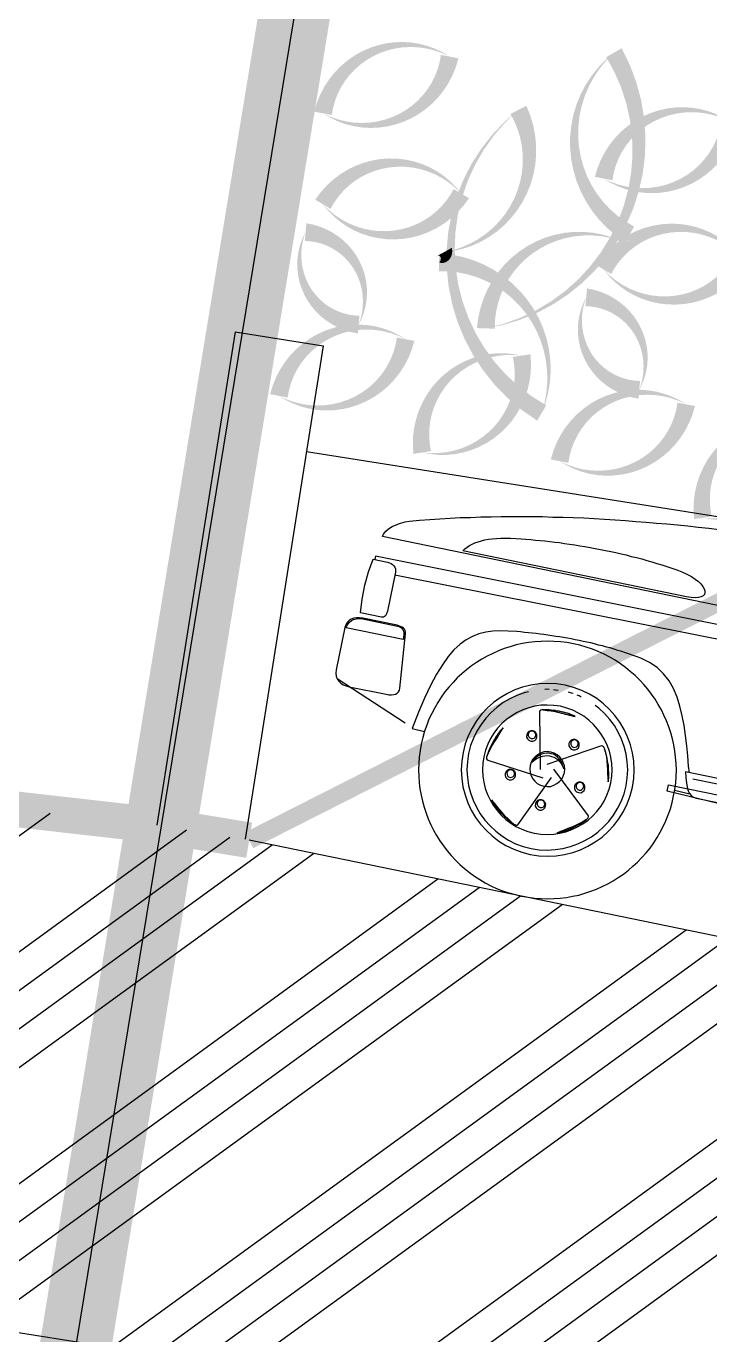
# Model space of a CAD drawing. Extents: x -640655 to -640254, y -1045449 to -1045159.
# Drawn here: x -640498.824 to -640496.908, y -1045215.381 to -1045211.714 of the extents above; entities that cross this region are included whole.
import ezdxf

# ---------------------------------------------------------------- set-up
doc = ezdxf.new("R2010")
doc.units = 0
doc.header["$MEASUREMENT"] = 0
doc.linetypes.add('DASHED1', pattern=[1, 0.3, -0.4, 0.3])
doc.layers.get('0').update_dxf_attribs({"linetype": 'CONTINUOUS'})
doc.layers.add('FLOATING-WINDOWS', color=2, linetype='CONTINUOUS', plot=False)
for name, color, linetype in [('KERE ZAHRADA', 203, 'CONTINUOUS'), ('REZY', 14, 'CONTINUOUS'), ('T_srafa', 8, 'CONTINUOUS'), ('T_stafaz', 7, 'CONTINUOUS'), ('T_tenka', 4, 'CONTINUOUS'), ('T_tlusta', 1, 'CONTINUOUS'), ('ZASTAVBA', 2, 'CONTINUOUS')]:
    doc.layers.add(name, color=color, linetype=linetype)

# ---------------------------------------------------------------- blocks, each defined once
blk = doc.blocks.new('A$C04E35D7F')
at = {"linetype": 'Continuous'}
for p, q in [((208.56, 111.56), (205.62, 111.83)), ((211.51, 111.29), (208.56, 111.56)), ((214.45, 111.01), (211.51, 111.29)), ((217.34, 110.69), (214.45, 111.01)), ((220.29, 110.36), (217.34, 110.69)), ((223.18, 110.03), (220.29, 110.36)), ((226.12, 109.71), (223.18, 110.03)), ((229.01, 109.32), (226.12, 109.71)), ((231.9, 108.94), (229.01, 109.32)), ((234.79, 108.56), (231.9, 108.94)), ((237.68, 108.18), (234.79, 108.56)), ((240.58, 107.74), (237.68, 108.18)), ((243.47, 107.31), (240.58, 107.74)), ((246.36, 106.81), (243.47, 107.31)), ((249.19, 106.32), (246.36, 106.81)), ((252.03, 105.83), (249.19, 106.32)), ((254.92, 105.34), (252.03, 105.83)), ((257.76, 104.8), (254.92, 105.34)), ((260.59, 104.2), (257.76, 104.8)), ((263.37, 103.65), (260.59, 104.2)), ((266.21, 103.05), (263.37, 103.65)), ((268.99, 102.4), (266.21, 103.05)), ((222.31, 99.13), (220.83, 98.96)), ((223.78, 99.23), (222.31, 99.13)), ((225.25, 99.34), (223.78, 99.23)), ((226.78, 99.4), (225.25, 99.34)), ((228.25, 99.45), (226.78, 99.4)), ((229.72, 99.56), (228.25, 99.45)), ((231.19, 99.56), (229.72, 99.56)), ((232.72, 99.61), (231.19, 99.56)), ((234.19, 99.61), (232.72, 99.61)), ((235.67, 99.61), (234.19, 99.61)), ((237.14, 99.61), (235.67, 99.61)), ((238.61, 99.61), (237.14, 99.61)), ((240.08, 99.56), (238.61, 99.61)), ((241.56, 99.51), (240.08, 99.56)), ((242.98, 99.45), (241.56, 99.51)), ((244.39, 99.4), (242.98, 99.45)), ((245.87, 99.34), (244.39, 99.4)), ((247.28, 99.23), (245.87, 99.34)), ((248.7, 99.18), (247.28, 99.23)), ((250.07, 99.07), (248.7, 99.18)), ((251.48, 98.96), (250.07, 99.07)), ((271.83, 101.8), (268.99, 102.4)), ((274.61, 101.09), (271.83, 101.8)), ((277.39, 100.43), (274.61, 101.09)), ((280.17, 99.72), (277.39, 100.43)), ((282.9, 98.96), (280.17, 99.72)), ((207.58, 95.8), (206.92, 95.25)), ((208.4, 96.34), (207.58, 95.8)), ((209.43, 96.83), (208.4, 96.34)), ((210.63, 97.32), (209.43, 96.83)), ((212, 97.71), (210.63, 97.32)), ((213.52, 98.09), (212, 97.71)), ((215, 98.31), (213.52, 98.09)), ((216.41, 98.47), (215, 98.31)), ((217.89, 98.69), (216.41, 98.47)), ((219.36, 98.85), (217.89, 98.69)), ((220.83, 98.96), (219.36, 98.85)), ((252.85, 98.8), (251.48, 98.96)), ((254.21, 98.69), (252.85, 98.8)), ((255.52, 98.52), (254.21, 98.69)), ((256.83, 98.42), (255.52, 98.52)), ((258.14, 98.25), (256.83, 98.42)), ((259.45, 98.09), (258.14, 98.25)), ((260.97, 97.87), (259.45, 98.09)), ((262.45, 97.6), (260.97, 97.87)), ((263.81, 97.38), (262.45, 97.6)), ((265.06, 97.05), (263.81, 97.38)), ((266.26, 96.78), (265.06, 97.05)), ((267.41, 96.4), (266.26, 96.78)), ((268.44, 96.07), (267.41, 96.4)), ((269.43, 95.69), (268.44, 96.07)), ((270.3, 95.25), (269.43, 95.69)), ((285.68, 98.2), (282.9, 98.96)), ((288.41, 97.43), (285.68, 98.2)), ((291.13, 96.62), (288.41, 97.43)), ((292.33, 96.18), (291.13, 96.62)), ((293.53, 95.58), (292.33, 96.18)), ((294.62, 94.87), (293.53, 95.58)), ((206.11, 94.16), (206, 93.62)), ((206, 93.62), (206.05, 93.13)), ((206.05, 93.13), (206.32, 92.69)), ((206.43, 94.65), (206.11, 94.16)), ((206.32, 92.69), (206.82, 92.25)), ((206.92, 95.25), (206.43, 94.65)), ((206.82, 92.25), (207.52, 91.93)), ((207.52, 91.93), (208.4, 91.71)), ((208.4, 91.71), (209.49, 91.54)), ((271.12, 94.82), (270.3, 95.25)), ((271.94, 94.33), (271.12, 94.82)), ((272.59, 93.83), (271.94, 94.33)), ((273.24, 93.29), (272.59, 93.83)), ((273.85, 92.74), (273.24, 93.29)), ((274.34, 92.14), (273.85, 92.74)), ((274.83, 91.49), (274.34, 92.14)), ((295.61, 94.11), (294.62, 94.87)), ((296.43, 93.29), (295.61, 94.11)), ((297.08, 92.47), (296.43, 93.29)), ((297.52, 91.6), (297.08, 92.47)), ((42.87, 90.83), (297.68, 90.83)), ((209.49, 91.54), (210.8, 91.49)), ((210.8, 91.49), (274.83, 91.49)), ((297.68, 90.83), (297.52, 91.6)), ((-34.63, 86.87), (298.5, 85.11)), ((298.5, 85.11), (298.51, 84.13)), ((292.12, 81.01), (-34.63, 83.2)), ((292.17, 82.33), (292.12, 81.84)), ((292.12, 81.84), (292.12, 70.6)), ((292.33, 82.76), (292.17, 82.33)), ((292.61, 83.15), (292.33, 82.76)), ((292.93, 83.47), (292.61, 83.15)), ((293.32, 83.74), (292.93, 83.47)), ((293.75, 83.96), (293.32, 83.74)), ((294.3, 84.07), (293.75, 83.96)), ((294.84, 84.13), (294.3, 84.07)), ((298.99, 84.13), (294.84, 84.13)), ((299.53, 80.36), (298.99, 84.13)), ((299.75, 76.49), (299.53, 80.36)), ((233.38, 73.33), (234.52, 73.38)), ((234.52, 73.38), (235.61, 73.38)), ((235.61, 73.38), (236.7, 73.38)), ((236.7, 73.38), (237.85, 73.44)), ((237.85, 73.44), (238.94, 73.38)), ((238.94, 73.38), (240.08, 73.38)), ((240.08, 73.38), (241.17, 73.38)), ((241.17, 73.38), (242.27, 73.33)), ((299.7, 72.51), (299.75, 76.49)), ((212.76, 69.07), (214.83, 70.38)), ((214.83, 70.38), (217.23, 71.36)), ((217.23, 71.36), (219.85, 72.02)), ((219.85, 72.02), (221, 72.18)), ((221, 72.18), (222.14, 72.34)), ((222.14, 72.34), (223.23, 72.51)), ((223.23, 72.51), (224.38, 72.67)), ((224.38, 72.67), (225.52, 72.78)), ((225.19, 69.35), (226.83, 70)), ((225.52, 72.78), (226.61, 72.89)), ((226.61, 72.89), (227.76, 73)), ((226.83, 70), (228.47, 70.55)), ((227.76, 73), (228.9, 73.11)), ((228.47, 70.55), (230.21, 71.04)), ((228.9, 73.11), (229.99, 73.16)), ((229.99, 73.16), (231.14, 73.22)), ((230.21, 71.04), (231.96, 71.47)), ((231.14, 73.22), (232.23, 73.27)), ((231.96, 71.47), (233.7, 71.75)), ((232.23, 73.27), (233.38, 73.33)), ((233.7, 71.75), (235.5, 72.02)), ((235.5, 72.02), (237.36, 72.13)), ((237.36, 72.13), (239.21, 72.18)), ((239.21, 72.18), (241.07, 72.13)), ((241.07, 72.13), (242.92, 72.02)), ((242.27, 73.33), (243.41, 73.27)), ((242.92, 72.02), (244.72, 71.75)), ((243.41, 73.27), (244.5, 73.22)), ((244.5, 73.22), (245.59, 73.16)), ((244.72, 71.75), (246.47, 71.47)), ((245.59, 73.16), (246.68, 73.11)), ((246.47, 71.47), (248.21, 71.04)), ((246.68, 73.11), (247.83, 73.06)), ((247.83, 73.06), (248.92, 72.95)), ((248.21, 71.04), (249.96, 70.55)), ((248.92, 72.95), (250.01, 72.89)), ((249.96, 70.55), (251.59, 70)), ((250.01, 72.89), (251.1, 72.78)), ((251.1, 72.78), (252.19, 72.67)), ((251.59, 70), (253.23, 69.35)), ((252.19, 72.67), (253.28, 72.56)), ((253.28, 72.56), (254.38, 72.45)), ((254.38, 72.45), (255.47, 72.34)), ((255.47, 72.34), (257.81, 72.02)), ((257.81, 72.02), (259.99, 71.64)), ((259.99, 71.64), (262.01, 71.09)), ((262.01, 71.09), (263.92, 70.44)), ((263.92, 70.44), (265.72, 69.56)), ((292.12, 70.6), (292.17, 69.84)), ((292.17, 69.84), (292.39, 69.24)), ((299.37, 68.64), (299.7, 72.51)), ((209.21, 65.53), (210.85, 67.38)), ((210.85, 67.38), (212.76, 69.07)), ((219.03, 66.02), (220.5, 66.95)), ((220.5, 66.95), (222.03, 67.82)), ((222.03, 67.82), (223.56, 68.64)), ((223.56, 68.64), (225.19, 69.35)), ((253.23, 69.35), (254.86, 68.64)), ((254.86, 68.64), (256.39, 67.82)), ((256.39, 67.82), (257.92, 66.95)), ((257.92, 66.95), (259.39, 66.02)), ((265.72, 69.56), (267.35, 68.53)), ((267.35, 68.53), (268.88, 67.22)), ((268.88, 67.22), (270.3, 65.64)), ((285.95, 65.86), (286.17, 66.29)), ((286.17, 66.29), (286.44, 66.62)), ((286.61, 66.07), (286.39, 65.58)), ((286.44, 66.62), (286.77, 66.89)), ((286.88, 66.51), (286.61, 66.07)), ((286.77, 66.89), (287.15, 67.06)), ((287.32, 66.84), (286.88, 66.51)), ((287.15, 67.06), (287.64, 67.22)), ((287.81, 67.06), (287.32, 66.84)), ((287.64, 67.22), (288.13, 67.27)), ((288.46, 67.11), (287.81, 67.06)), ((288.13, 67.27), (288.68, 67.33)), ((298.88, 67.11), (288.46, 67.11)), ((288.68, 67.33), (298.5, 67.33)), ((292.39, 69.24), (292.83, 68.8)), ((292.83, 68.8), (293.42, 68.64)), ((293.42, 68.64), (299.37, 68.64)), ((298.5, 67.33), (299.37, 67.27)), ((299.64, 67), (298.88, 67.11)), ((299.37, 67.27), (300.19, 67.11)), ((300.3, 66.78), (299.64, 67)), ((300.19, 67.11), (300.95, 66.78)), ((300.95, 66.45), (300.3, 66.78)), ((300.95, 66.78), (301.61, 66.4)), ((301.44, 66.02), (300.95, 66.45)), ((301.61, 66.4), (302.1, 65.91)), ((206.43, 61.05), (207.74, 63.35)), ((207.74, 63.35), (209.21, 65.53)), ((213.69, 61.6), (214.94, 62.8)), ((214.94, 62.8), (216.25, 63.95)), ((216.25, 63.95), (217.61, 64.98)), ((217.61, 64.98), (219.03, 66.02)), ((259.39, 66.02), (260.81, 64.98)), ((260.81, 64.98), (262.17, 63.95)), ((262.17, 63.95), (263.48, 62.8)), ((263.48, 62.8), (264.74, 61.6)), ((270.3, 65.64), (271.66, 63.78)), ((271.66, 63.78), (272.86, 61.6)), ((284.37, 50.2), (285.84, 65.42)), ((285.84, 65.42), (285.95, 65.86)), ((286.39, 65.58), (286.23, 65.04)), ((286.23, 65.04), (286.23, 64.38)), ((286.23, 64.38), (286.23, 63.73)), ((286.23, 63.73), (302.48, 63.73)), ((301.88, 65.53), (301.44, 66.02)), ((302.21, 64.93), (301.88, 65.53)), ((302.1, 65.91), (302.53, 65.26)), ((302.42, 64.33), (302.21, 64.93)), ((302.48, 63.73), (302.42, 64.33)), ((302.53, 65.26), (302.75, 64.55)), ((302.75, 64.55), (302.86, 63.73)), ((302.86, 63.73), (302.86, 51.62)), ((205.29, 58.55), (206.43, 61.05)), ((210.31, 57.67), (211.34, 59.04)), ((211.34, 59.04), (212.49, 60.35)), ((212.49, 60.35), (213.69, 61.6)), ((229.72, 58.44), (231.96, 59.26)), ((231.96, 59.26), (234.3, 59.85)), ((234.3, 59.85), (236.7, 60.24)), ((236.7, 60.24), (239.16, 60.35)), ((239.16, 60.35), (241.61, 60.24)), ((241.61, 60.24), (244.01, 59.85)), ((244.01, 59.85), (246.36, 59.26)), ((246.36, 59.26), (248.59, 58.44)), ((264.74, 61.6), (265.94, 60.35)), ((265.94, 60.35), (267.08, 59.04)), ((267.08, 59.04), (268.12, 57.67)), ((272.86, 61.6), (274.01, 59.04)), ((274.01, 59.04), (275.1, 56.09)), ((203.27, 53.31), (204.2, 55.98)), ((204.2, 55.98), (205.29, 58.55)), ((208.34, 54.78), (209.27, 56.26)), ((209.27, 56.26), (210.31, 57.67)), ((223.78, 54.84), (225.63, 56.2)), ((225.63, 56.2), (227.59, 57.4)), ((226.72, 54.78), (228.58, 55.93)), ((227.59, 57.4), (229.72, 58.44)), ((228.58, 55.93), (229.72, 56.47)), ((229.72, 56.47), (229.72, 56.47)), ((234.03, 58), (234.74, 58.22)), ((234.74, 58.22), (235.29, 58.28)), ((235.29, 58.28), (235.29, 58.28)), ((236.43, 58.49), (236.98, 58.55)), ((236.98, 58.55), (237.79, 58.6)), ((237.79, 58.6), (237.79, 58.6)), ((241.56, 58.55), (240.74, 58.6)), ((240.74, 58.6), (240.74, 58.6)), ((242.1, 58.49), (241.56, 58.55)), ((243.25, 58.28), (243.79, 58.22)), ((243.79, 58.22), (244.5, 58)), ((244.5, 58), (244.5, 58)), ((248.59, 58.44), (250.72, 57.4)), ((248.81, 56.47), (249.96, 55.93)), ((249.96, 55.93), (251.81, 54.78)), ((250.72, 57.4), (252.68, 56.2)), ((252.68, 56.2), (254.54, 54.84)), ((268.12, 57.67), (269.16, 56.26)), ((269.16, 56.26), (270.08, 54.78)), ((275.1, 56.09), (276.08, 52.71)), ((202.34, 50.59), (203.27, 53.31)), ((205.94, 50.1), (206.65, 51.73)), ((206.65, 51.73), (207.47, 53.26)), ((207.47, 53.26), (208.34, 54.78)), ((219.09, 49.66), (220.45, 51.51)), ((220.45, 51.51), (222.03, 53.26)), ((221.92, 50.42), (223.34, 52.06)), ((222.03, 53.26), (223.78, 54.84)), ((223.34, 52.06), (224.98, 53.47)), ((224.98, 53.47), (226.72, 54.78)), ((229.12, 51.19), (230.65, 52.11)), ((230.65, 52.11), (232.23, 52.87)), ((232.23, 52.87), (233.87, 53.47)), ((233.87, 53.47), (235.61, 53.91)), ((234.63, 52.39), (235.18, 52.49)), ((234.63, 52.33), (235.12, 52.44)), ((235.18, 52.33), (234.63, 52.33)), ((235.12, 52.44), (235.61, 52.55)), ((235.18, 52.49), (235.78, 52.6)), ((235.78, 52.33), (235.18, 52.33)), ((235.61, 53.91), (237.41, 54.18)), ((235.61, 52.55), (236.1, 52.6)), ((235.78, 52.6), (236.32, 52.71)), ((236.32, 52.39), (235.78, 52.33)), ((236.1, 52.6), (236.7, 52.71)), ((236.32, 52.71), (236.92, 52.77)), ((236.92, 52.39), (236.32, 52.39)), ((236.7, 52.71), (237.25, 52.77)), ((236.92, 52.77), (237.47, 52.82)), ((237.47, 52.44), (236.92, 52.39)), ((237.25, 52.77), (237.85, 52.77)), ((237.41, 54.18), (239.27, 54.29)), ((237.47, 52.82), (238.07, 52.82)), ((238.07, 52.44), (237.47, 52.44)), ((237.85, 52.77), (238.45, 52.82)), ((238.07, 52.82), (238.67, 52.87)), ((238.61, 52.49), (238.07, 52.44)), ((238.45, 52.82), (239.1, 52.82)), ((239.21, 52.49), (238.61, 52.49)), ((238.67, 52.87), (239.27, 52.87)), ((239.1, 52.82), (239.7, 52.77)), ((239.76, 52.49), (239.21, 52.49)), ((239.27, 54.29), (241.12, 54.18)), ((239.27, 52.87), (239.87, 52.82)), ((239.7, 52.77), (240.3, 52.77)), ((240.36, 52.55), (239.76, 52.49)), ((239.87, 52.82), (240.41, 52.82)), ((240.3, 52.77), (240.96, 52.71)), ((240.9, 52.55), (240.36, 52.55)), ((240.41, 52.82), (241.01, 52.77)), ((241.5, 52.49), (240.9, 52.55)), ((240.96, 52.71), (241.56, 52.66)), ((241.01, 52.77), (241.61, 52.71)), ((241.12, 54.18), (242.92, 53.91)), ((244.72, 51.62), (241.28, 35.75)), ((242.1, 52.49), (241.5, 52.49)), ((241.56, 52.66), (242.16, 52.6)), ((241.61, 52.71), (242.16, 52.66)), ((242.65, 52.44), (242.1, 52.49)), ((242.16, 52.66), (242.76, 52.55)), ((242.16, 52.6), (242.76, 52.55)), ((243.25, 52.39), (242.65, 52.44)), ((242.76, 52.55), (243.3, 52.44)), ((242.76, 52.55), (243.3, 52.49)), ((242.92, 53.91), (244.67, 53.47)), ((243.85, 52.33), (243.25, 52.39)), ((243.3, 52.49), (243.85, 52.39)), ((243.3, 52.44), (243.85, 52.33)), ((243.85, 52.39), (244.18, 52.28)), ((244.18, 52.28), (244.45, 52.11)), ((244.45, 52.11), (244.67, 51.9)), ((244.67, 53.47), (246.3, 52.87)), ((244.67, 51.9), (244.72, 51.62)), ((246.3, 52.87), (247.88, 52.11)), ((247.88, 52.11), (249.41, 51.19)), ((251.81, 54.78), (253.56, 53.47)), ((253.56, 53.47), (255.19, 52.06)), ((254.54, 54.84), (256.28, 53.26)), ((255.19, 52.06), (256.61, 50.42)), ((256.28, 53.26), (257.87, 51.51)), ((257.87, 51.51), (259.23, 49.66)), ((270.08, 54.78), (270.95, 53.26)), ((270.95, 53.26), (271.77, 51.73)), ((271.77, 51.73), (272.48, 50.1)), ((276.08, 52.71), (277.01, 48.9)), ((302.86, 51.62), (302.75, 50.7)), ((200.71, 45.13), (201.52, 47.86)), ((201.52, 47.86), (202.34, 50.59)), ((204.74, 46.82), (205.29, 48.46)), ((205.29, 48.46), (205.94, 50.1)), ((216.85, 45.57), (217.89, 47.7)), ((217.89, 47.7), (219.09, 49.66)), ((219.47, 46.82), (220.61, 48.68)), ((220.61, 48.68), (221.92, 50.42)), ((225.25, 47.64), (226.45, 48.95)), ((226.45, 48.95), (227.76, 50.15)), ((227.76, 50.15), (229.12, 51.19)), ((249.41, 51.19), (250.78, 50.15)), ((250.78, 50.15), (252.08, 48.95)), ((252.08, 48.95), (253.28, 47.64)), ((256.61, 50.42), (257.92, 48.68)), ((257.92, 48.68), (259.07, 46.82)), ((259.23, 49.66), (260.43, 47.7)), ((260.43, 47.7), (261.46, 45.57)), ((272.48, 50.1), (273.14, 48.46)), ((273.14, 48.46), (273.68, 46.82)), ((277.01, 48.9), (277.88, 44.64)), ((284.37, 49.6), (284.37, 50.2)), ((284.53, 49.11), (284.37, 49.6)), ((284.81, 48.68), (284.53, 49.11)), ((285.19, 48.35), (284.81, 48.68)), ((285.68, 48.08), (285.19, 48.35)), ((286.28, 47.86), (285.68, 48.08)), ((286.99, 47.75), (286.28, 47.86)), ((287.75, 47.75), (286.99, 47.75)), ((298.33, 47.75), (287.75, 47.75)), ((299.21, 47.8), (298.33, 47.75)), ((300.08, 47.97), (299.21, 47.8)), ((300.84, 48.24), (300.08, 47.97)), ((301.5, 48.68), (300.84, 48.24)), ((302.04, 49.22), (301.5, 48.68)), ((302.48, 49.88), (302.04, 49.22)), ((302.75, 50.7), (302.48, 49.88)), ((200.11, 43.33), (200.71, 45.13)), ((203.82, 43.33), (204.25, 45.08)), ((204.25, 45.08), (204.74, 46.82)), ((216.03, 43.33), (216.85, 45.57)), ((217.78, 42.79), (218.54, 44.86)), ((218.54, 44.86), (219.47, 46.82)), ((222.52, 43.17), (223.29, 44.75)), ((223.29, 44.75), (224.21, 46.28)), ((223.67, 43.11), (224.16, 44.15)), ((223.67, 43.01), (224.16, 44.1)), ((224.16, 44.15), (224.71, 45.13)), ((224.16, 44.1), (224.71, 45.08)), ((224.21, 46.28), (225.25, 47.64)), ((224.71, 45.08), (224.21, 43.99)), ((224.71, 45.13), (224.92, 45.41)), ((224.92, 45.41), (225.14, 45.62)), ((225.14, 45.62), (225.41, 45.73)), ((225.41, 45.73), (225.69, 45.73)), ((225.69, 45.73), (239.7, 37.55)), ((231.85, 44.53), (231.96, 45.13)), ((231.96, 43.93), (231.85, 44.53)), ((231.96, 45.13), (232.29, 45.57)), ((232.23, 44.86), (232.34, 45.3)), ((232.34, 44.42), (232.23, 44.86)), ((232.29, 45.57), (232.72, 45.89)), ((232.34, 45.3), (232.56, 45.62)), ((232.56, 44.1), (232.34, 44.42)), ((232.56, 45.62), (232.89, 45.84)), ((232.89, 43.88), (232.56, 44.1)), ((232.72, 45.89), (233.32, 46)), ((232.89, 45.84), (233.27, 45.95)), ((233.27, 45.95), (233.7, 45.84)), ((233.32, 46), (233.92, 45.89)), ((233.7, 45.84), (234.03, 45.62)), ((234.03, 44.1), (233.7, 43.88)), ((233.92, 45.89), (234.36, 45.57)), ((234.03, 45.62), (234.25, 45.3)), ((234.25, 44.42), (234.03, 44.1)), ((234.25, 45.3), (234.36, 44.86)), ((234.36, 44.86), (234.25, 44.42)), ((234.36, 45.57), (234.69, 45.13)), ((234.69, 45.13), (234.79, 44.53)), ((234.79, 44.53), (234.69, 43.93)), ((243.96, 44.53), (244.07, 45.13)), ((244.07, 43.93), (243.96, 44.53)), ((244.07, 45.13), (244.39, 45.57)), ((244.34, 44.86), (244.45, 45.3)), ((244.45, 44.42), (244.34, 44.86)), ((244.39, 45.57), (244.88, 45.89)), ((244.45, 45.3), (244.67, 45.62)), ((244.67, 44.1), (244.45, 44.42)), ((244.67, 45.62), (244.99, 45.84)), ((244.99, 43.88), (244.67, 44.1)), ((244.88, 45.89), (245.43, 46)), ((244.99, 45.84), (245.43, 45.95)), ((245.43, 46), (246.03, 45.89)), ((245.43, 45.95), (245.87, 45.84)), ((245.87, 45.84), (246.19, 45.62)), ((246.19, 44.1), (245.87, 43.88)), ((246.03, 45.89), (246.47, 45.57)), ((246.19, 45.62), (246.41, 45.3)), ((246.41, 44.42), (246.19, 44.1)), ((246.41, 45.3), (246.52, 44.86)), ((246.52, 44.86), (246.41, 44.42)), ((246.47, 45.57), (246.79, 45.13)), ((246.79, 45.13), (246.9, 44.53)), ((246.9, 44.53), (246.79, 43.93)), ((253.28, 47.64), (254.32, 46.28)), ((253.77, 45.19), (254.38, 44.15)), ((253.77, 45.13), (254.27, 44.26)), ((254.16, 44.04), (253.77, 45.13)), ((254.54, 42.95), (254.16, 44.04)), ((254.27, 44.26), (254.76, 43.28)), ((254.32, 46.28), (255.25, 44.75)), ((254.38, 44.15), (254.86, 43.11)), ((255.25, 44.75), (256.01, 43.17)), ((259.07, 46.82), (259.99, 44.86)), ((259.99, 44.86), (260.76, 42.79)), ((261.46, 45.57), (262.28, 43.33)), ((273.68, 46.82), (274.17, 45.08)), ((274.17, 45.08), (274.61, 43.33)), ((277.88, 44.64), (278.7, 39.84)), ((39.65, 43.33), (201.2, 43.33)), ((41.72, 41.75), (198.8, 41.75)), ((200.32, 40.39), (199.89, 39.24)), ((200.76, 41.75), (200.32, 40.39)), ((201.2, 43.33), (200.76, 41.75)), ((203.27, 39.79), (203.54, 41.59)), ((203.54, 41.59), (203.82, 43.33)), ((215.05, 38.59), (215.43, 40.99)), ((215.43, 40.99), (216.03, 43.33)), ((216.85, 38.42), (217.18, 40.66)), ((217.18, 40.66), (217.78, 42.79)), ((221.49, 39.79), (221.92, 41.53)), ((221.92, 41.53), (222.52, 43.17)), ((222.41, 39.52), (222.74, 40.72)), ((222.47, 39.79), (222.85, 40.93)), ((222.74, 40.72), (223.18, 41.86)), ((223.12, 40.72), (222.8, 39.62)), ((222.85, 40.93), (223.23, 42.02)), ((223.45, 41.81), (223.12, 40.72)), ((223.18, 41.86), (223.67, 43.01)), ((223.23, 42.02), (223.67, 43.11)), ((223.78, 42.95), (223.45, 41.81)), ((224.21, 43.99), (223.78, 42.95)), ((232.29, 43.49), (231.96, 43.93)), ((232.72, 43.17), (232.29, 43.49)), ((233.32, 43.06), (232.72, 43.17)), ((233.27, 43.77), (232.89, 43.88)), ((233.7, 43.88), (233.27, 43.77)), ((233.92, 43.17), (233.32, 43.06)), ((234.36, 43.49), (233.92, 43.17)), ((234.69, 43.93), (234.36, 43.49)), ((236.59, 40.33), (237.41, 40.82)), ((237.19, 40.17), (237.79, 40.5)), ((237.41, 40.82), (238.34, 41.1)), ((237.79, 40.5), (238.45, 40.72)), ((238.34, 41.1), (239.32, 41.2)), ((238.45, 40.72), (239.1, 40.77)), ((239.1, 40.77), (239.81, 40.77)), ((239.32, 41.2), (240.3, 41.1)), ((239.81, 40.77), (240.47, 40.66)), ((240.3, 41.1), (241.23, 40.82)), ((240.47, 40.66), (241.12, 40.44)), ((241.12, 40.44), (241.78, 40.06)), ((241.23, 40.82), (242.05, 40.33)), ((244.39, 43.49), (244.07, 43.93)), ((244.88, 43.17), (244.39, 43.49)), ((245.43, 43.06), (244.88, 43.17)), ((245.43, 43.77), (244.99, 43.88)), ((245.87, 43.88), (245.43, 43.77)), ((246.03, 43.17), (245.43, 43.06)), ((246.47, 43.49), (246.03, 43.17)), ((246.79, 43.93), (246.47, 43.49)), ((254.92, 41.86), (254.54, 42.95)), ((254.76, 43.28), (255.19, 42.19)), ((254.86, 43.11), (255.3, 42.02)), ((255.36, 40.82), (254.92, 41.86)), ((255.19, 42.19), (255.63, 41.04)), ((255.3, 42.02), (255.68, 40.88)), ((255.74, 39.73), (255.36, 40.82)), ((255.63, 41.04), (255.95, 39.84)), ((255.68, 40.88), (256.01, 39.79)), ((256.01, 43.17), (256.61, 41.53)), ((256.61, 41.53), (257.05, 39.79)), ((260.76, 42.79), (261.36, 40.66)), ((261.36, 40.66), (261.68, 38.42)), ((262.28, 43.33), (262.88, 40.99)), ((262.88, 40.99), (263.26, 38.59)), ((274.61, 43.33), (274.88, 41.59)), ((274.88, 41.59), (275.15, 39.79)), ((205.18, 38.86), (34.31, 38.86)), ((196.78, 36.73), (45.54, 36.73)), ((136.02, 34.55), (205.18, 37.01)), ((197.54, 36.84), (196.78, 36.73)), ((198.25, 37.11), (197.54, 36.84)), ((198.85, 37.61), (198.25, 37.11)), ((203.15, 37.68), (198.8, 37.55)), ((198.8, 37.55), (198.8, 37.55)), ((199.4, 38.31), (198.85, 37.61)), ((199.89, 39.24), (199.4, 38.31)), ((203.11, 36.08), (203.16, 37.93)), ((203.16, 37.93), (203.27, 39.79)), ((205.18, 37.01), (205.18, 38.86)), ((214.94, 36.13), (215.05, 38.59)), ((216.74, 36.13), (216.85, 38.42)), ((221.1, 36.13), (221.21, 37.99)), ((221.21, 37.99), (221.49, 39.79)), ((221.87, 36.35), (221.98, 37.5)), ((222.2, 37.39), (221.87, 36.3)), ((221.87, 36.3), (221.92, 37.28)), ((221.92, 37.28), (222.14, 38.37)), ((221.98, 37.5), (222.2, 38.64)), ((222.14, 38.37), (222.41, 39.52)), ((222.2, 38.64), (222.47, 39.79)), ((222.52, 38.53), (222.2, 37.39)), ((222.8, 39.62), (222.52, 38.53)), ((234.41, 36.3), (234.52, 37.28)), ((234.52, 37.28), (234.79, 38.21)), ((234.79, 38.21), (235.29, 39.02)), ((234.79, 37.33), (235.18, 38.04)), ((235.29, 38.04), (234.79, 37.33)), ((235.18, 38.04), (235.56, 38.7)), ((235.29, 39.02), (235.89, 39.73)), ((235.83, 38.64), (235.29, 38.04)), ((235.56, 38.7), (236.05, 39.3)), ((236.38, 39.08), (235.83, 38.64)), ((235.89, 39.73), (236.59, 40.33)), ((236.05, 39.3), (236.59, 39.79)), ((236.98, 39.52), (236.38, 39.08)), ((236.59, 39.79), (237.19, 40.17)), ((237.58, 39.79), (236.98, 39.52)), ((238.23, 39.95), (237.58, 39.79)), ((238.83, 40.06), (238.23, 39.95)), ((239.49, 40.11), (238.83, 40.06)), ((240.08, 40), (239.49, 40.11)), ((240.74, 39.84), (240.08, 40)), ((241.34, 39.62), (240.74, 39.84)), ((241.89, 39.3), (241.34, 39.62)), ((241.78, 40.06), (242.37, 39.57)), ((242.43, 38.91), (241.89, 39.3)), ((242.05, 40.33), (242.76, 39.73)), ((242.37, 39.57), (242.92, 38.97)), ((242.98, 38.48), (242.43, 38.91)), ((242.76, 39.73), (243.36, 39.02)), ((242.92, 38.97), (243.47, 38.21)), ((243.47, 37.93), (242.98, 38.48)), ((243.36, 39.02), (243.85, 38.21)), ((243.47, 38.21), (243.9, 37.33)), ((243.9, 37.33), (243.47, 37.93)), ((243.85, 38.21), (244.12, 37.28)), ((244.12, 37.28), (244.23, 36.3)), ((256.06, 38.64), (255.74, 39.73)), ((255.95, 39.84), (256.23, 38.64)), ((256.01, 39.79), (256.28, 38.64)), ((256.39, 37.5), (256.06, 38.64)), ((256.23, 38.64), (256.45, 37.5)), ((256.28, 38.64), (256.45, 37.5)), ((256.61, 36.35), (256.39, 37.5)), ((256.45, 37.5), (256.61, 36.35)), ((256.45, 37.5), (256.61, 36.41)), ((257.05, 39.79), (257.32, 37.99)), ((257.32, 37.99), (257.43, 36.13)), ((261.68, 38.42), (261.79, 36.13)), ((263.26, 38.59), (263.37, 36.13)), ((275.15, 39.79), (275.26, 37.93)), ((278.7, 39.84), (275.16, 39.74)), ((275.26, 37.93), (275.32, 36.08)), ((203.16, 34.22), (203.11, 36.08)), ((203.27, 32.37), (203.16, 34.22)), ((215.05, 33.68), (214.94, 36.13)), ((215.43, 31.28), (215.05, 33.68)), ((216.85, 33.84), (216.74, 36.13)), ((217.18, 31.61), (216.85, 33.84)), ((221.21, 34.28), (221.1, 36.13)), ((221.49, 32.48), (221.21, 34.28)), ((225.41, 25.83), (237.52, 36.68)), ((227.92, 33.13), (228.03, 33.68)), ((228.03, 32.53), (227.92, 33.13)), ((228.03, 33.68), (228.36, 34.17)), ((228.3, 33.41), (228.41, 33.84)), ((228.41, 32.97), (228.3, 33.41)), ((228.36, 34.17), (228.79, 34.5)), ((228.41, 33.84), (228.63, 34.17)), ((228.63, 34.17), (228.96, 34.39)), ((228.79, 34.5), (229.4, 34.61)), ((228.96, 34.39), (229.4, 34.5)), ((229.4, 34.61), (229.99, 34.5)), ((229.4, 34.5), (229.78, 34.39)), ((229.78, 34.39), (230.1, 34.17)), ((229.99, 34.5), (230.43, 34.17)), ((230.1, 34.17), (230.32, 33.84)), ((230.32, 33.84), (230.43, 33.41)), ((230.43, 33.41), (230.32, 32.97)), ((230.43, 34.17), (230.76, 33.68)), ((230.76, 33.68), (230.87, 33.13)), ((230.87, 33.13), (230.76, 32.53)), ((234.52, 35.31), (234.41, 36.3)), ((234.79, 34.39), (234.52, 35.31)), ((235.29, 33.57), (234.79, 34.39)), ((235.89, 32.86), (235.29, 33.57)), ((244.28, 19.39), (237.68, 34.28)), ((256.17, 35.37), (240.03, 33.68)), ((243.36, 33.57), (242.76, 32.86)), ((243.85, 34.39), (243.36, 33.57)), ((244.12, 35.31), (243.85, 34.39)), ((244.23, 36.3), (244.12, 35.31)), ((247.67, 32.7), (247.78, 33.3)), ((247.78, 33.3), (248.1, 33.79)), ((247.99, 33.02), (248.1, 33.46)), ((248.1, 32.59), (247.99, 33.02)), ((248.1, 33.79), (248.54, 34.12)), ((248.1, 33.46), (248.32, 33.79)), ((248.32, 33.79), (248.65, 34.01)), ((248.54, 34.12), (249.14, 34.22)), ((248.65, 34.01), (249.08, 34.12)), ((249.08, 34.12), (249.52, 34.01)), ((249.14, 34.22), (249.68, 34.12)), ((249.52, 34.01), (249.85, 33.79)), ((249.68, 34.12), (250.17, 33.79)), ((249.85, 33.79), (250.07, 33.46)), ((250.07, 33.46), (250.17, 33.02)), ((250.17, 33.02), (250.07, 32.59)), ((250.17, 33.79), (250.5, 33.3)), ((250.5, 33.3), (250.61, 32.7)), ((256.39, 35.48), (256.17, 35.37)), ((256.56, 35.75), (256.39, 35.48)), ((256.61, 36.08), (256.56, 35.75)), ((256.61, 36.41), (256.61, 36.08)), ((257.32, 34.28), (257.05, 32.48)), ((257.43, 36.13), (257.32, 34.28)), ((261.68, 33.84), (261.36, 31.61)), ((261.79, 36.13), (261.68, 33.84)), ((263.26, 33.68), (262.88, 31.28)), ((263.37, 36.13), (263.26, 33.68)), ((275.26, 34.22), (275.15, 32.37)), ((275.32, 36.08), (275.26, 34.22)), ((203.54, 30.57), (203.27, 32.37)), ((203.82, 28.82), (203.54, 30.57)), ((216.03, 28.93), (215.43, 31.28)), ((217.78, 29.48), (217.18, 31.61)), ((218.54, 27.41), (217.78, 29.48)), ((221.92, 30.73), (221.49, 32.48)), ((222.52, 29.1), (221.92, 30.73)), ((228.36, 32.04), (228.03, 32.53)), ((228.79, 31.72), (228.36, 32.04)), ((228.63, 32.64), (228.41, 32.97)), ((228.96, 32.42), (228.63, 32.64)), ((229.4, 31.61), (228.79, 31.72)), ((229.4, 32.31), (228.96, 32.42)), ((229.78, 32.42), (229.4, 32.31)), ((229.99, 31.72), (229.4, 31.61)), ((230.1, 32.64), (229.78, 32.42)), ((230.43, 32.04), (229.99, 31.72)), ((230.32, 32.97), (230.1, 32.64)), ((230.76, 32.53), (230.43, 32.04)), ((236.59, 32.26), (235.89, 32.86)), ((237.41, 31.77), (236.59, 32.26)), ((238.34, 31.5), (237.41, 31.77)), ((239.32, 31.39), (238.34, 31.5)), ((240.3, 31.5), (239.32, 31.39)), ((241.23, 31.77), (240.3, 31.5)), ((242.05, 32.26), (241.23, 31.77)), ((242.76, 32.86), (242.05, 32.26)), ((247.78, 32.15), (247.67, 32.7)), ((248.1, 31.66), (247.78, 32.15)), ((248.32, 32.26), (248.1, 32.59)), ((248.54, 31.33), (248.1, 31.66)), ((248.65, 32.04), (248.32, 32.26)), ((249.14, 31.22), (248.54, 31.33)), ((249.08, 31.93), (248.65, 32.04)), ((249.52, 32.04), (249.08, 31.93)), ((249.68, 31.33), (249.14, 31.22)), ((249.85, 32.26), (249.52, 32.04)), ((250.17, 31.66), (249.68, 31.33)), ((250.07, 32.59), (249.85, 32.26)), ((250.5, 32.15), (250.17, 31.66)), ((250.61, 32.7), (250.5, 32.15)), ((256.61, 30.73), (256.01, 29.1)), ((257.05, 32.48), (256.61, 30.73)), ((260.76, 29.48), (259.99, 27.41)), ((261.36, 31.61), (260.76, 29.48)), ((262.88, 31.28), (262.28, 28.93)), ((274.88, 30.57), (274.61, 28.82)), ((275.15, 32.37), (274.88, 30.57)), ((204.25, 27.08), (203.82, 28.82)), ((204.74, 25.33), (204.25, 27.08)), ((216.85, 26.7), (216.03, 28.93)), ((217.89, 24.57), (216.85, 26.7)), ((219.47, 25.44), (218.54, 27.41)), ((223.29, 27.51), (222.52, 29.1)), ((224.21, 25.99), (223.29, 27.51)), ((225.25, 24.63), (224.21, 25.99)), ((225.3, 25.61), (225.41, 25.83)), ((237.68, 26.1), (237.79, 26.7)), ((237.79, 25.5), (237.68, 26.1)), ((237.79, 26.7), (238.12, 27.13)), ((238.01, 26.42), (238.12, 26.86)), ((238.12, 25.99), (238.01, 26.42)), ((238.12, 27.13), (238.56, 27.46)), ((238.12, 26.86), (238.34, 27.19)), ((238.34, 25.66), (238.12, 25.99)), ((238.34, 27.19), (238.67, 27.41)), ((238.56, 27.46), (239.16, 27.57)), ((238.67, 27.41), (239.1, 27.51)), ((239.1, 27.51), (239.54, 27.41)), ((239.16, 27.57), (239.7, 27.46)), ((239.54, 27.41), (239.87, 27.19)), ((239.7, 27.46), (240.19, 27.13)), ((239.87, 27.19), (240.08, 26.86)), ((240.08, 25.99), (239.87, 25.66)), ((240.08, 26.86), (240.19, 26.42)), ((240.19, 26.42), (240.08, 25.99)), ((240.19, 27.13), (240.52, 26.7)), ((240.52, 26.7), (240.63, 26.1)), ((240.63, 26.1), (240.52, 25.5)), ((254.32, 25.99), (253.28, 24.63)), ((255.25, 27.51), (254.32, 25.99)), ((256.01, 29.1), (255.25, 27.51)), ((259.99, 27.41), (259.07, 25.44)), ((261.46, 26.7), (260.43, 24.57)), ((262.28, 28.93), (261.46, 26.7)), ((274.17, 27.08), (273.68, 25.33)), ((274.61, 28.82), (274.17, 27.08)), ((205.29, 23.7), (204.74, 25.33)), ((205.94, 22.06), (205.29, 23.7)), ((206.65, 20.43), (205.94, 22.06)), ((219.09, 22.61), (217.89, 24.57)), ((220.45, 20.75), (219.09, 22.61)), ((220.61, 23.59), (219.47, 25.44)), ((221.92, 21.84), (220.61, 23.59)), ((226.45, 23.32), (225.25, 24.63)), ((225.36, 25.28), (225.3, 25.61)), ((225.47, 25.01), (225.36, 25.28)), ((225.69, 24.68), (225.47, 25.01)), ((226.45, 23.86), (225.69, 24.68)), ((225.69, 24.68), (226.56, 23.86)), ((226.45, 23.92), (225.69, 24.68)), ((227.27, 23.1), (226.45, 23.92)), ((227.32, 23.04), (226.45, 23.86)), ((227.76, 22.12), (226.45, 23.32)), ((226.56, 23.86), (227.43, 23.15)), ((228.14, 22.39), (227.27, 23.1)), ((228.25, 22.23), (227.32, 23.04)), ((227.43, 23.15), (228.36, 22.44)), ((229.12, 21.08), (227.76, 22.12)), ((229.07, 21.63), (228.14, 22.39)), ((229.23, 21.46), (228.25, 22.23)), ((228.36, 22.44), (229.34, 21.79)), ((238.12, 25.06), (237.79, 25.5)), ((238.56, 24.73), (238.12, 25.06)), ((238.67, 25.44), (238.34, 25.66)), ((239.16, 24.63), (238.56, 24.73)), ((239.1, 25.33), (238.67, 25.44)), ((239.54, 25.44), (239.1, 25.33)), ((239.7, 24.73), (239.16, 24.63)), ((239.87, 25.66), (239.54, 25.44)), ((240.19, 25.06), (239.7, 24.73)), ((240.52, 25.5), (240.19, 25.06)), ((249.25, 21.84), (250.12, 22.55)), ((250.34, 22.33), (249.41, 21.63)), ((250.78, 22.12), (249.41, 21.08)), ((250.5, 22.39), (249.52, 21.68)), ((250.12, 22.55), (251.05, 23.26)), ((251.21, 23.04), (250.34, 22.33)), ((251.43, 23.15), (250.5, 22.39)), ((252.08, 23.32), (250.78, 22.12)), ((251.05, 23.26), (251.92, 23.97)), ((252.08, 23.86), (251.21, 23.04)), ((252.19, 23.92), (251.43, 23.15)), ((251.92, 23.97), (252.85, 24.68)), ((252.85, 24.73), (252.08, 23.86)), ((253.28, 24.63), (252.08, 23.32)), ((252.85, 24.68), (252.19, 23.92)), ((257.92, 23.59), (256.61, 21.84)), ((259.23, 22.61), (257.87, 20.75)), ((259.07, 25.44), (257.92, 23.59)), ((260.43, 24.57), (259.23, 22.61)), ((272.48, 22.06), (271.77, 20.43)), ((273.14, 23.7), (272.48, 22.06)), ((273.68, 25.33), (273.14, 23.7)), ((207.47, 18.9), (206.65, 20.43)), ((208.34, 17.37), (207.47, 18.9)), ((222.03, 19.01), (220.45, 20.75)), ((223.34, 20.21), (221.92, 21.84)), ((223.78, 17.42), (222.03, 19.01)), ((224.98, 18.79), (223.34, 20.21)), ((226.72, 17.48), (224.98, 18.79)), ((230.05, 20.97), (229.07, 21.63)), ((230.65, 20.15), (229.12, 21.08)), ((230.21, 20.75), (229.23, 21.46)), ((229.34, 21.79), (230.27, 21.13)), ((231.03, 20.32), (230.05, 20.97)), ((231.25, 20.15), (230.21, 20.75)), ((230.27, 21.13), (231.25, 20.53)), ((232.23, 19.39), (230.65, 20.15)), ((232.07, 19.77), (231.03, 20.32)), ((231.25, 20.53), (232.18, 19.88)), ((232.18, 19.61), (231.25, 20.15)), ((233.1, 19.28), (232.07, 19.77)), ((232.18, 19.88), (233.1, 19.23)), ((233.1, 19.23), (232.18, 19.61)), ((233.87, 18.79), (232.23, 19.39)), ((235.61, 18.35), (233.87, 18.79)), ((237.41, 18.08), (235.61, 18.35)), ((242.92, 18.35), (241.12, 18.08)), ((244.67, 18.79), (242.92, 18.35)), ((244.45, 19.23), (244.28, 19.39)), ((244.72, 19.17), (244.45, 19.23)), ((246.3, 19.39), (244.67, 18.79)), ((245.1, 19.23), (244.72, 19.17)), ((245.43, 19.33), (245.1, 19.23)), ((245.38, 19.28), (246.41, 19.88)), ((246.41, 19.77), (245.38, 19.28)), ((246.41, 19.83), (245.43, 19.33)), ((247.88, 20.15), (246.3, 19.39)), ((246.41, 19.88), (247.39, 20.48)), ((247.39, 20.37), (246.41, 19.83)), ((247.45, 20.32), (246.41, 19.77)), ((247.39, 20.48), (248.32, 21.13)), ((248.43, 20.97), (247.39, 20.37)), ((248.48, 20.97), (247.45, 20.32)), ((249.41, 21.08), (247.88, 20.15)), ((248.32, 21.13), (249.25, 21.84)), ((249.41, 21.63), (248.43, 20.97)), ((249.52, 21.68), (248.48, 20.97)), ((253.56, 18.79), (251.81, 17.48)), ((255.19, 20.21), (253.56, 18.79)), ((256.28, 19.01), (254.54, 17.42)), ((256.61, 21.84), (255.19, 20.21)), ((257.87, 20.75), (256.28, 19.01)), ((270.95, 18.9), (270.08, 17.37)), ((271.77, 20.43), (270.95, 18.9)), ((209.27, 15.9), (208.34, 17.37)), ((210.31, 14.48), (209.27, 15.9)), ((225.63, 16.06), (223.78, 17.42)), ((227.59, 14.86), (225.63, 16.06)), ((228.58, 16.33), (226.72, 17.48)), ((229.72, 13.83), (227.59, 14.86)), ((230.54, 15.41), (228.58, 16.33)), ((232.61, 14.64), (230.54, 15.41)), ((239.27, 17.97), (237.41, 18.08)), ((241.12, 18.08), (239.27, 17.97)), ((247.99, 15.41), (245.92, 14.64)), ((249.96, 16.33), (247.99, 15.41)), ((250.72, 14.86), (248.59, 13.83)), ((251.81, 17.48), (249.96, 16.33)), ((252.68, 16.06), (250.72, 14.86)), ((254.54, 17.42), (252.68, 16.06)), ((269.16, 15.9), (268.12, 14.48)), ((270.08, 17.37), (269.16, 15.9)), ((211.34, 13.12), (210.31, 14.48)), ((212.49, 11.81), (211.34, 13.12)), ((213.69, 10.55), (212.49, 11.81)), ((231.96, 13.01), (229.72, 13.83)), ((234.3, 12.41), (231.96, 13.01)), ((234.74, 14.04), (232.61, 14.64)), ((236.7, 12.03), (234.3, 12.41)), ((236.98, 13.72), (234.74, 14.04)), ((239.16, 11.92), (236.7, 12.03)), ((239.27, 13.61), (236.98, 13.72)), ((241.61, 12.03), (239.16, 11.92)), ((241.56, 13.72), (239.27, 13.61)), ((243.79, 14.04), (241.56, 13.72)), ((244.01, 12.41), (241.61, 12.03)), ((245.92, 14.64), (243.79, 14.04)), ((246.36, 13.01), (244.01, 12.41)), ((248.59, 13.83), (246.36, 13.01)), ((265.94, 11.81), (264.74, 10.55)), ((267.08, 13.12), (265.94, 11.81)), ((268.12, 14.48), (267.08, 13.12)), ((214.94, 9.35), (213.69, 10.55)), ((216.25, 8.21), (214.94, 9.35)), ((217.61, 7.17), (216.25, 8.21)), ((262.17, 8.21), (260.81, 7.17)), ((263.48, 9.35), (262.17, 8.21)), ((264.74, 10.55), (263.48, 9.35)), ((219.03, 6.14), (217.61, 7.17)), ((220.5, 5.21), (219.03, 6.14)), ((222.03, 4.34), (220.5, 5.21)), ((223.56, 3.52), (222.03, 4.34)), ((256.39, 4.34), (254.86, 3.52)), ((257.92, 5.21), (256.39, 4.34)), ((259.39, 6.14), (257.92, 5.21)), ((260.81, 7.17), (259.39, 6.14)), ((225.19, 2.81), (223.56, 3.52)), ((226.83, 2.15), (225.19, 2.81)), ((228.47, 1.61), (226.83, 2.15)), ((230.21, 1.12), (228.47, 1.61)), ((231.96, 0.68), (230.21, 1.12)), ((233.7, 0.41), (231.96, 0.68)), ((235.5, 0.14), (233.7, 0.41)), ((237.36, 0.03), (235.5, 0.14)), ((239.21, -0.03), (237.36, 0.03)), ((241.07, 0.03), (239.21, -0.03)), ((242.92, 0.14), (241.07, 0.03)), ((244.72, 0.41), (242.92, 0.14)), ((246.47, 0.68), (244.72, 0.41)), ((248.21, 1.12), (246.47, 0.68)), ((249.96, 1.61), (248.21, 1.12)), ((251.59, 2.15), (249.96, 1.61)), ((253.23, 2.81), (251.59, 2.15)), ((254.86, 3.52), (253.23, 2.81))]:
    blk.add_line(p, q, dxfattribs=at)
blk.add_line((280.94, 40.9), (302.04, 49.22))

msp = doc.modelspace()

# ---------------------------------------------------------------- hatches: boundary and pattern name
at = {"layer": 'T_srafa', "linetype": 'Continuous'}
h = msp.add_hatch(dxfattribs=at)
h.set_pattern_fill('ANSI34', color=256, scale=0.7, style=0)
h.set_pattern_definition([(35.99993615, (0, 0), (-0.30858678412, 0.42473426594), []), (35.99993615, (0.1222, -0.01936), (-0.30858678412, 0.42473426594), []), (35.99993615, (0.24444, -0.0387), (-0.30858678412, 0.42473426594), []), (35.99993615, (0.36666, -0.05807), (-0.30858678412, 0.42473426594), [])])
h.paths.add_polyline_path([(-640463.956, -1045213.2214), (-640463.9554, -1045213.2176), (-640465.5389, -1045213.2389), (-640466.8454, -1045213.8463), (-640467.1403, -1045213.7507), (-640467.8755, -1045218.3929), (-640474.3449, -1045217.3682), (-640477.0586, -1045217.2422), (-640478.392, -1045217.031), (-640478.5015, -1045217.7224), (-640480.1312, -1045217.4642), (-640491.934, -1045215.5948), (-640491.8871, -1045215.2985), (-640494.8473, -1045214.8297), (-640494.8249, -1045214.6881), (-640498.1991, -1045213.9951), (-640498.4458, -1045213.9545), (-640498.4459, -1045213.9545), (-640498.6836, -1045215.4005), (-640465.1642, -1045220.7094)])
h.paths.add_polyline_path([(-640498.4459, -1045213.9545), (-640500.3361, -1045213.7401), (-640500.4051, -1045213.7288), (-640500.4445, -1045213.7831), (-640500.4542, -1045213.8423), (-640502.5248, -1045213.5444), (-640502.7175, -1045214.7615), (-640498.6836, -1045215.4005)])
h.paths.add_polyline_path([(-640502.5248, -1045213.5444), (-640506.3943, -1045212.9878), (-640506.3845, -1045212.9286), (-640506.4044, -1045212.8645), (-640508.595, -1045212.5045), (-640510.5359, -1045213.5232), (-640502.7175, -1045214.7615)])
h.paths.add_polyline_path([(-640476.9647, -1045216.6495), (-640478.2981, -1045216.4384), (-640478.392, -1045217.031), (-640477.0586, -1045217.2422), (-640474.3449, -1045217.3682), (-640477.0117, -1045216.9459)], flags=17)
h.paths.add_polyline_path([(-640478.3475, -1045216.4305), (-640479.8784, -1045216.1881), (-640479.9723, -1045216.7807), (-640478.4414, -1045217.0232)], flags=17)
h.paths.add_polyline_path([(-640478.4414, -1045217.0232), (-640479.9723, -1045216.7807), (-640480.027, -1045217.1264, 0.414214), (-640479.7777, -1045217.4696), (-640478.8393, -1045217.6182, 0.414214), (-640478.4961, -1045217.3688)], flags=17)
h.paths.add_polyline_path([(-640463.9554, -1045213.2176), (-640465.128, -1045213.0479), (-640465.5389, -1045213.2389)])

# ---------------------------------------------------------------- linework, layer by layer
at = {"layer": 'FLOATING-WINDOWS', "linetype": 'Continuous'}
msp.add_line((-640494.7832, -1045191.6671), (-640500.1056, -1045224.0534), dxfattribs=at)
at = {"layer": 'FLOATING-WINDOWS', "linetype": 'DASHED1', "const_width": 0.2}
msp.add_lwpolyline([(-640461.2792, -1045197.0925), (-640462.5109, -1045204.2655), (-640465.4465, -1045222.4588), (-640466.5174, -1045229.4926), (-640496.6096, -1045224.6279), (-640500.1056, -1045224.0534), (-640494.7832, -1045191.6671), (-640491.3715, -1045192.2278), (-640461.2792, -1045197.0925)], close=True, dxfattribs=at)
at = {"layer": 'FLOATING-WINDOWS', "ltscale": 0.3}
msp.add_lwpolyline([(-640510.5359, -1045213.5232), (-640465.1425, -1045220.7129), (-640463.9554, -1045213.2176)], dxfattribs=at)
at = {"layer": 'KERE ZAHRADA', "color": 253, "linetype": 'Continuous', "ltscale": 0.001}
for points in [[(-640497.6371, -1045211.7989, 0, 0, 0.520567), (-640497.6371, -1045211.7989, 0, 0.05, 0.520567), (-640497.9921, -1045211.9578, 0, 0.05, 0.520567), (-640497.6371, -1045211.7989, 0.05, 0.05, 0)], [(-640497.1766, -1045211.7879, 0, 0, 0.520567), (-640497.1766, -1045211.7879, 0, 0.05, 0.520567), (-640497.1326, -1045212.2968, 0, 0.05, 0.520567), (-640497.1587, -1045212.3149, 0, 0.05, 0.520567), (-640497.5357, -1045212.5606, 0, 0.05, 0.520567), (-640497.1766, -1045211.7879, 0.05, 0.05, 0)], [(-640497.3792, -1045212.7977, 0, 0, 0.520567), (-640497.3792, -1045212.7977, 0, 0.05, 0.520567), (-640497.6667, -1045212.3754, 0, 0.05, 0.520567), (-640497.6529, -1045212.347, 0, 0.05, 0.520567), (-640497.4444, -1045211.9481, 0, 0.05, 0.520567), (-640497.3792, -1045212.7977, 0.05, 0.05, 0)], [(-640496.8505, -1045211.9816, 0, 0, 0.520567), (-640496.8505, -1045211.9816, 0, 0.05, 0.520567), (-640497.2056, -1045212.1406, 0, 0.05, 0.520567), (-640496.8505, -1045211.9816, 0.05, 0.05, 0)], [(-640497.6046, -1045212.1829, 0, 0, 0.520567), (-640497.6046, -1045212.1829, 0, 0.05, 0.520567), (-640497.9924, -1045212.2126, 0, 0.05, 0.520567), (-640497.6046, -1045212.1829, 0.05, 0.05, 0)], [(-640497.8923, -1045212.55, 0, 0, 0.520567), (-640497.8923, -1045212.55, 0, 0.05, 0.520567), (-640498.0409, -1045212.2907, 0, 0.05, 0.520567), (-640497.8923, -1045212.55, 0.05, 0.05, 0)], [(-640496.818, -1045212.3657, 0, 0, 0.520567), (-640496.818, -1045212.3657, 0, 0.05, 0.520567), (-640497.2059, -1045212.3953, 0, 0.05, 0.520567), (-640496.818, -1045212.3657, 0.05, 0.05, 0)], [(-640497.1058, -1045212.7327, 0, 0, 0.520567), (-640497.1058, -1045212.7327, 0, 0.05, 0.520567), (-640497.2544, -1045212.4734, 0, 0.05, 0.520567), (-640497.1058, -1045212.7327, 0.05, 0.05, 0)], [(-640498.1157, -1045212.7497, 0, 0, 0.520567), (-640498.1157, -1045212.7497, 0, 0.05, 0.520567), (-640497.7606, -1045212.5908, 0, 0.05, 0.520567), (-640498.1157, -1045212.7497, 0.05, 0.05, 0)], [(-640497.4354, -1045212.637, 0, 0, 0.520567), (-640497.4354, -1045212.637, 0, 0.05, 0.520567), (-640497.7141, -1045212.9084, 0, 0.05, 0.520567), (-640497.4354, -1045212.637, 0.05, 0.05, 0)], [(-640497.3291, -1045212.9325, 0, 0, 0.520567), (-640497.3291, -1045212.9325, 0, 0.05, 0.520567), (-640496.9741, -1045212.7735, 0, 0.05, 0.520567), (-640497.3291, -1045212.9325, 0.05, 0.05, 0)], [(-640496.6489, -1045212.8197, 0, 0, 0.520567), (-640496.6489, -1045212.8197, 0, 0.05, 0.520567), (-640496.9275, -1045213.0912, 0, 0.05, 0.520567), (-640496.6489, -1045212.8197, 0.05, 0.05, 0)]]:
    msp.add_lwpolyline(points, format="xyseb", close=True, dxfattribs=at)
at = {"layer": 'REZY', "color": 6, "linetype": 'Continuous', "const_width": 0.1}
for points in [[(-640498.1991, -1045213.9951), (-640498.4458, -1045213.9545), (-640500.3361, -1045213.7401), (-640500.4051, -1045213.7288), (-640500.4445, -1045213.7831), (-640500.4542, -1045213.8423), (-640506.3943, -1045212.9878), (-640506.3845, -1045212.9286), (-640506.4044, -1045212.8645), (-640508.595, -1045212.5045), (-640510.5359, -1045213.5232)], [(-640498.2269, -1045212.5717), (-640498.4459, -1045213.9545)]]:
    msp.add_lwpolyline(points, dxfattribs=at)
at = {"layer": 'T_tenka', "linetype": 'Continuous'}
msp.add_line((-640498.0384, -1045212.9053), (-640496.31, -1045213.1791), dxfattribs=at)
at = {"layer": 'T_tlusta', "linetype": 'Continuous'}
for p, q in [((-640498.2384, -1045212.5699), (-640498.4575, -1045213.9532)), ((-640498.2384, -1045212.5699), (-640497.9915, -1045212.609)), ((-640497.9915, -1045212.609), (-640498.2105, -1045213.9918)), ((-640491.739, -1045215.322), (-640498.1991, -1045213.9951))]:
    msp.add_line(p, q, dxfattribs=at)
at = {"layer": 'ZASTAVBA', "color": 146, "linetype": 'DASHED1', "const_width": 0.05}
msp.add_lwpolyline([(-640496.3126, -1045213.3069), (-640496.8573, -1045213.3152), (-640498.1991, -1045213.9951)], dxfattribs=at)

# ---------------------------------------------------------------- block references
at = {"layer": 'T_stafaz', "xscale": -0.01000000006142951, "yscale": 0.009999999801035157, "zscale": 0.01, "rotation": 348.3813763334481}
msp.add_blockref('A$C04E35D7F', (-640495.0926, -1045214.6334), dxfattribs=at)

doc.saveas('drawing.dxf')
